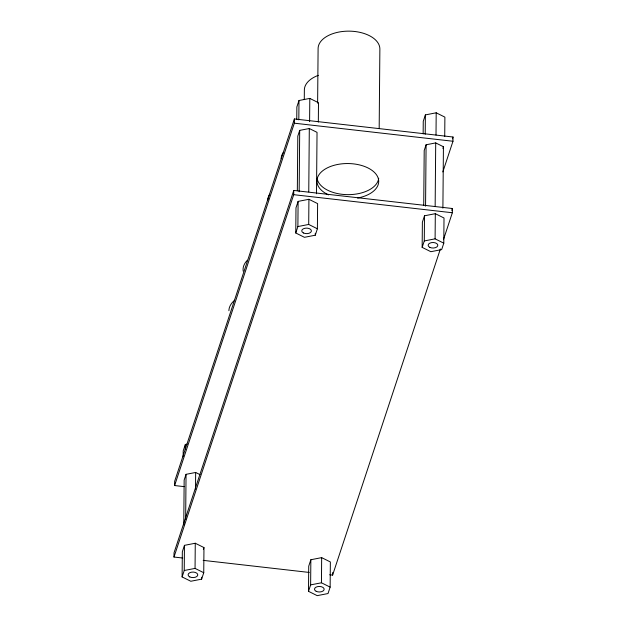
<?xml version="1.0" encoding="UTF-8"?>
<svg xmlns="http://www.w3.org/2000/svg" width="627" height="627" viewBox="0 0 627 627"><rect width="100%" height="100%" fill="white"/><g stroke="black" fill="none" stroke-linecap="round" stroke-linejoin="round"><path stroke-width="0.94" d="M182.747 558.038L173.985 557.042L174.024 552.81L293.757 190.451L452.388 208.509L452.349 212.749L443.446 239.686M184.346 486.654L174.612 485.549L174.651 481.317L294.384 118.958L453.015 137.015L452.976 141.255L442.842 171.916M182.112 576.934L182.332 551.776L184.456 545.349L195.271 543.241L203.963 547.567L203.744 572.725L201.62 579.152L190.804 581.26L182.112 576.934L184.236 570.499L184.456 545.349M183.155 456.699L183.209 450.891L185.333 444.465L187.136 444.112M183.766 524.893L184.158 480.055L186.047 474.333L195.655 472.468L199.95 474.6M185.294 449.3L185.333 444.465M185.655 519.172L186.047 474.333M195.514 489.036L195.655 472.468M203.744 572.725L195.052 568.399L195.271 543.241M201.62 579.152L201.635 577.224M173.985 557.042L293.718 194.683L293.757 190.451M174.612 485.549L294.345 123.19L294.384 118.958M295.764 232.985L295.983 207.835L298.107 201.4L308.923 199.292L317.615 203.618L317.395 228.777L315.271 235.211L304.456 237.312L295.764 232.985L297.888 226.559L298.107 201.4M296.751 119.522L296.861 106.943L298.985 100.516L309.801 98.408L318.492 102.734L318.328 122.085M297.331 190.686L297.809 136.106L299.698 130.385L309.307 128.519L317.035 132.36L316.502 193.767M298.82 119.867L298.985 100.516M299.157 191.799L299.698 130.385M304.275 99.63L304.361 89.841A30.942 17.705 0.5 0 1 318.328 75.334M308.758 191.878L309.307 128.519M317.395 228.777L308.703 224.45L308.923 199.292M309.597 121.63L309.801 98.408M308.508 591.324L308.727 566.165L310.851 559.739L321.667 557.63L330.358 561.957L330.139 587.115L328.015 593.542L317.199 595.65L308.508 591.324L310.631 584.889L310.851 559.739M315.271 235.211L315.287 233.275M317.623 103.212L318.101 48.428A30.888 17.674 0.5 0 1 349.357 31.146A30.888 17.674 0.5 0 1 379.868 49.212L379.178 128.457M330.139 587.115L321.447 582.789L321.667 557.63M329.7 574.771L332.616 575.1L332.639 572.561M422.159 247.375L422.379 222.217L424.503 215.79L435.318 213.682L444.01 218.008L443.791 243.166L441.667 249.593L430.851 251.701L422.159 247.375L424.283 240.94L424.503 215.79M423.147 133.912L423.256 121.332L425.38 114.906L436.196 112.797L444.888 117.124L444.723 136.474M423.727 205.076L424.205 150.496L426.094 144.774L435.71 142.909L443.43 146.749L442.897 208.156M425.216 134.256L425.38 114.906M425.561 206.181L426.094 144.774M435.154 206.259L435.71 142.909M443.791 243.166L435.099 238.84L435.318 213.682M436.008 135.048L436.196 112.797M203.352 549.409L203.963 547.567M442.889 148.38L443.43 146.749M452.396 138.873L453.015 137.015M451.777 210.366L452.388 208.509M332.616 575.1L440.381 248.982M297.888 226.559L308.703 224.45M424.283 240.94L435.099 238.84M184.236 570.499L195.052 568.399M310.631 584.889L321.447 582.789M294.345 123.19L452.976 141.255M293.718 194.683L452.349 212.749M203.179 560.366L309.26 572.443M378.7 178.24A30.888 17.674 0.5 0 1 348.267 194.652A30.888 17.674 0.5 0 1 317.097 178.334M328.532 194.903A30.888 17.674 0.5 0 1 327.827 167.628A30.888 17.674 0.5 0 1 374.742 172.707A30.888 17.674 0.5 0 1 357.578 198.038M281.155 158.749A31.381 17.956 0.5 0 1 283.177 152.635M267.729 200.287A31.076 17.783 0.5 0 1 269.735 194.229M243.198 271.154A32.925 18.834 0.5 0 1 247.359 260.252M228.902 310.702A33.411 19.116 0.5 0 1 234.631 300.262M316.165 591.3A4.844 2.774 0.5 0 0 324.081 589.756A4.844 2.774 0.5 0 0 317.724 586.59A4.844 2.774 0.5 0 0 316.165 591.3M429.816 247.351A4.844 2.774 0.5 0 0 437.732 245.815A4.844 2.774 0.5 0 0 431.376 242.649A4.844 2.774 0.5 0 0 429.816 247.351M303.421 232.962A4.844 2.774 0.5 0 0 311.337 231.426A4.844 2.774 0.5 0 0 304.973 228.259A4.844 2.774 0.5 0 0 303.421 232.962M189.769 576.911A4.844 2.774 0.5 0 0 197.685 575.374A4.844 2.774 0.5 0 0 191.321 572.208A4.844 2.774 0.5 0 0 189.769 576.911"/></g></svg>
